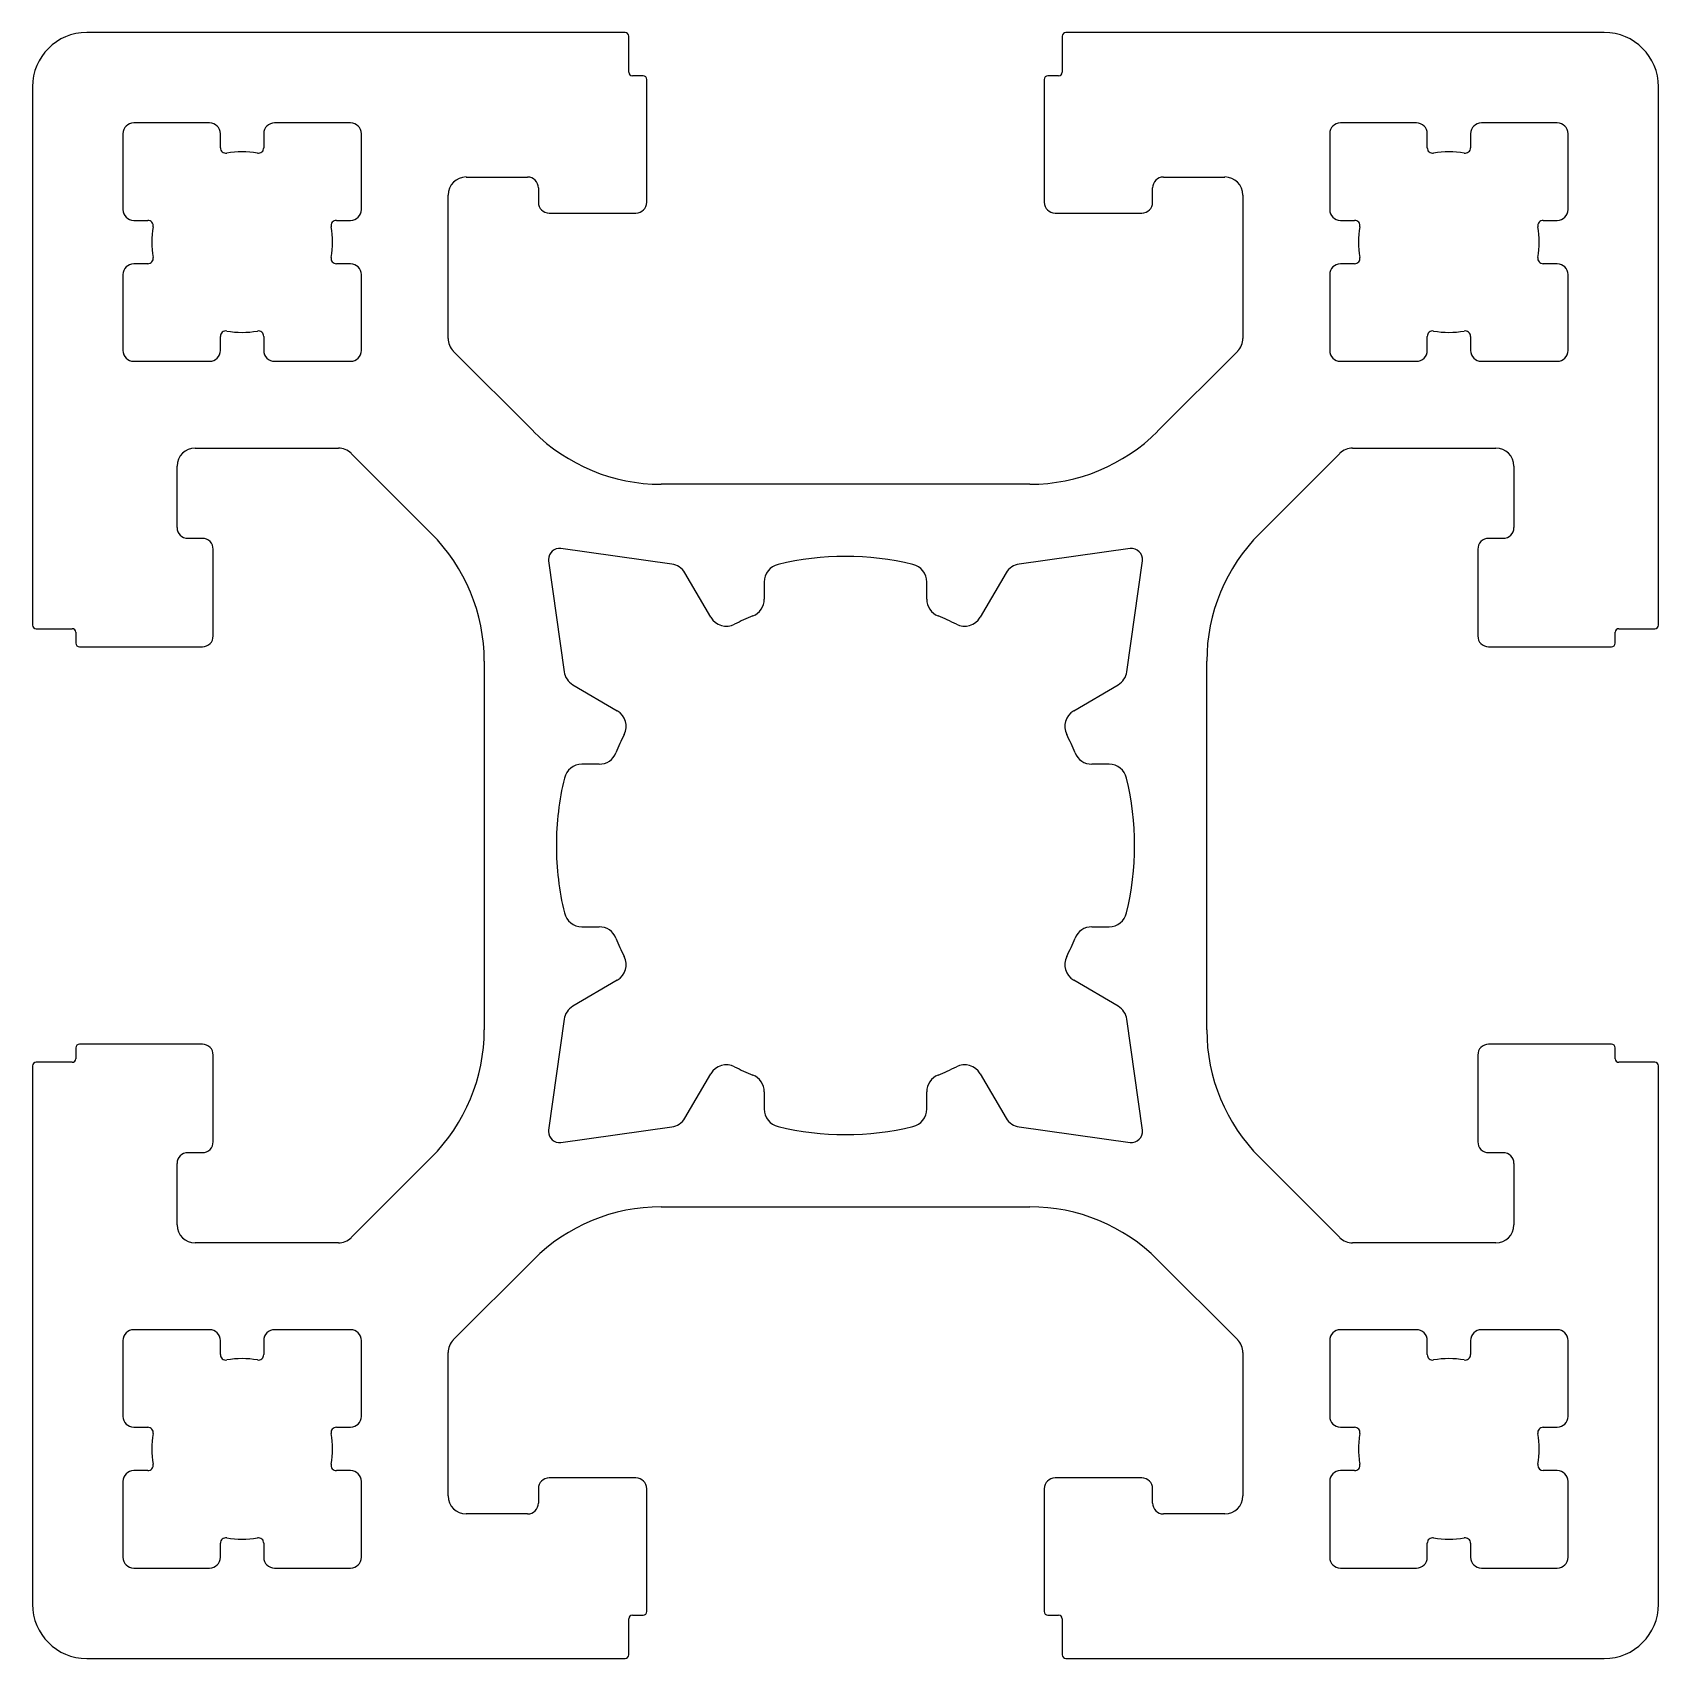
# Model space of a CAD drawing. Header units: inches. Extents: x 53343 to 55114, y 19960 to 21731.
import ezdxf

# ---------------------------------------------------------------- set-up
doc = ezdxf.new("R2010")
doc.units = ezdxf.units.IN
doc.header["$MEASUREMENT"] = 0

msp = doc.modelspace()

# ---------------------------------------------------------------- linework, layer by layer
at = {"color": 7, "linetype": 'Continuous', "lineweight": 25}
for p, q in [((53988.4, 21731.4), (53401.8, 21731.4)), ((53992.3, 21688.1), (53992.3, 21727.5)), ((54464.8, 21727.5), (54464.8, 21688.1)), ((55055.3, 21731.4), (54468.7, 21731.4)), ((53342.7, 21672.4), (53342.7, 21085.8)), ((54008.1, 21684.2), (53996.3, 21684.2)), ((54012, 21546.4), (54012, 21680.2)), ((54445.1, 21680.2), (54445.1, 21546.4)), ((54460.8, 21684.2), (54449, 21684.2)), ((55114.4, 21085.8), (55114.4, 21672.4)), ((53535.6, 21633), (53453, 21633)), ((53689.2, 21633), (53606.5, 21633)), ((54850.6, 21633), (54767.9, 21633)), ((55004.1, 21633), (54921.5, 21633)), ((53441.1, 21621.2), (53441.1, 21538.5)), ((53547.4, 21605.9), (53547.4, 21621.2)), ((53594.7, 21621.2), (53594.7, 21605.9)), ((53701, 21538.5), (53701, 21621.2)), ((54756.1, 21621.2), (54756.1, 21538.5)), ((54862.4, 21605.9), (54862.4, 21621.2)), ((54909.6, 21621.2), (54909.6, 21605.9)), ((55015.9, 21538.5), (55015.9, 21621.2)), ((53815.2, 21573.9), (53882.1, 21573.9)), ((53893.9, 21562.1), (53893.9, 21546.4)), ((54563.2, 21546.4), (54563.2, 21562.1)), ((54575, 21573.9), (54641.9, 21573.9)), ((53795.5, 21398.2), (53795.5, 21554.3)), ((54661.6, 21554.3), (54661.6, 21398.2)), ((53453, 21526.7), (53468.3, 21526.7)), ((53673.9, 21526.7), (53689.2, 21526.7)), ((53905.7, 21534.6), (54000.2, 21534.6)), ((54456.9, 21534.6), (54551.4, 21534.6)), ((54767.9, 21526.7), (54783.2, 21526.7)), ((54988.8, 21526.7), (55004.1, 21526.7)), ((53468.3, 21479.5), (53453, 21479.5)), ((53689.2, 21479.5), (53673.9, 21479.5)), ((54783.2, 21479.5), (54767.9, 21479.5)), ((55004.1, 21479.5), (54988.8, 21479.5)), ((53441.1, 21467.6), (53441.1, 21385)), ((53701, 21385), (53701, 21467.6)), ((54756.1, 21467.6), (54756.1, 21385)), ((55015.9, 21385), (55015.9, 21467.6)), ((53547.4, 21385), (53547.4, 21400.3)), ((53594.7, 21400.3), (53594.7, 21385)), ((53888.5, 21297), (53801.2, 21384.3)), ((54655.9, 21384.3), (54568.5, 21297)), ((54862.4, 21385), (54862.4, 21400.3)), ((54909.6, 21400.3), (54909.6, 21385)), ((53453, 21373.2), (53535.6, 21373.2)), ((53606.5, 21373.2), (53689.2, 21373.2)), ((54767.9, 21373.2), (54850.6, 21373.2)), ((54921.5, 21373.2), (55004.1, 21373.2)), ((53519.9, 21278.7), (53676, 21278.7)), ((54781.1, 21278.7), (54937.2, 21278.7)), ((53689.9, 21272.9), (53777.2, 21185.6)), ((54679.9, 21185.6), (54767.2, 21272.9)), ((53500.2, 21192.1), (53500.2, 21259)), ((54956.9, 21259), (54956.9, 21192.1)), ((54429.4, 21239.3), (54027.7, 21239.3)), ((53527.8, 21180.2), (53512, 21180.2)), ((54945.1, 21180.2), (54929.3, 21180.2)), ((53539.6, 21073.9), (53539.6, 21168.4)), ((53905.1, 21155.8), (53922, 21035)), ((54039.2, 21152.1), (53918.4, 21169.1)), ((54538.7, 21169.1), (54417.9, 21152.1)), ((54535.1, 21035), (54552, 21155.8)), ((54917.5, 21168.4), (54917.5, 21073.9)), ((54081.9, 21094.3), (54053.4, 21142.7)), ((54403.7, 21142.7), (54375.2, 21094.3)), ((54140, 21132.7), (54140, 21114)), ((54317.1, 21114), (54317.1, 21132.7)), ((53346.7, 21081.8), (53386, 21081.8)), ((53390, 21077.9), (53390, 21066.1)), ((55067.1, 21066.1), (55067.1, 21077.9)), ((55071.1, 21081.8), (55110.4, 21081.8)), ((53393.9, 21062.1), (53527.8, 21062.1)), ((54929.3, 21062.1), (55063.2, 21062.1)), ((53834.8, 21046.4), (53834.8, 20644.8)), ((54622.2, 20644.8), (54622.2, 21046.4)), ((53931.5, 21020.7), (53979.9, 20992.2)), ((54477.2, 20992.2), (54525.6, 21020.7)), ((53960.2, 20934.2), (53941.4, 20934.2)), ((54515.7, 20934.2), (54496.9, 20934.2)), ((53941.4, 20757), (53960.2, 20757)), ((54496.9, 20757), (54515.7, 20757)), ((53979.9, 20699), (53931.5, 20670.5)), ((54525.6, 20670.5), (54477.2, 20699)), ((53922, 20656.2), (53905.1, 20535.4)), ((54552, 20535.4), (54535.1, 20656.2)), ((53390, 20625.1), (53390, 20613.3)), ((53527.8, 20629.1), (53393.9, 20629.1)), ((55063.2, 20629.1), (54929.3, 20629.1)), ((55067.1, 20613.3), (55067.1, 20625.1)), ((53342.7, 20605.4), (53342.7, 20018.8)), ((53386, 20609.4), (53346.7, 20609.4)), ((53539.6, 20522.8), (53539.6, 20617.3)), ((54917.5, 20617.3), (54917.5, 20522.8)), ((55110.4, 20609.4), (55071.1, 20609.4)), ((55114.4, 20018.8), (55114.4, 20605.4)), ((54053.4, 20548.5), (54081.9, 20596.9)), ((54375.2, 20596.9), (54403.7, 20548.5)), ((54140, 20577.2), (54140, 20558.5)), ((54317.1, 20558.5), (54317.1, 20577.2)), ((53918.4, 20522.1), (54039.2, 20539)), ((54417.9, 20539), (54538.7, 20522.1)), ((53500.2, 20432.2), (53500.2, 20499.1)), ((53512, 20511), (53527.8, 20511)), ((53777.2, 20505.6), (53689.9, 20418.3)), ((54767.2, 20418.3), (54679.9, 20505.6)), ((54929.3, 20511), (54945.1, 20511)), ((54956.9, 20499.1), (54956.9, 20432.2)), ((54027.7, 20451.9), (54429.4, 20451.9)), ((53676, 20412.5), (53519.9, 20412.5)), ((54937.2, 20412.5), (54781.1, 20412.5)), ((53801.2, 20306.9), (53888.5, 20394.2)), ((54568.5, 20394.2), (54655.9, 20306.9)), ((53441.1, 20306.2), (53441.1, 20223.6)), ((53535.6, 20318), (53453, 20318)), ((53547.4, 20290.9), (53547.4, 20306.2)), ((53594.7, 20306.2), (53594.7, 20290.9)), ((53689.2, 20318), (53606.5, 20318)), ((53701, 20223.6), (53701, 20306.2)), ((54756.1, 20306.2), (54756.1, 20223.6)), ((54850.6, 20318), (54767.9, 20318)), ((54862.4, 20290.9), (54862.4, 20306.2)), ((54909.6, 20306.2), (54909.6, 20290.9)), ((55004.1, 20318), (54921.5, 20318)), ((55015.9, 20223.6), (55015.9, 20306.2)), ((53795.5, 20136.9), (53795.5, 20293)), ((54661.6, 20293), (54661.6, 20136.9)), ((53453, 20211.7), (53468.3, 20211.7)), ((53673.9, 20211.7), (53689.2, 20211.7)), ((54767.9, 20211.7), (54783.2, 20211.7)), ((54988.8, 20211.7), (55004.1, 20211.7)), ((53468.3, 20164.5), (53453, 20164.5)), ((53689.2, 20164.5), (53673.9, 20164.5)), ((54783.2, 20164.5), (54767.9, 20164.5)), ((55004.1, 20164.5), (54988.8, 20164.5)), ((53441.1, 20152.7), (53441.1, 20070)), ((53701, 20070), (53701, 20152.7)), ((53893.9, 20144.8), (53893.9, 20129.1)), ((54000.2, 20156.6), (53905.7, 20156.6)), ((54012, 20011), (54012, 20144.8)), ((54445.1, 20144.8), (54445.1, 20011)), ((54551.4, 20156.6), (54456.9, 20156.6)), ((54563.2, 20129.1), (54563.2, 20144.8)), ((54756.1, 20152.7), (54756.1, 20070)), ((55015.9, 20070), (55015.9, 20152.7)), ((53882.1, 20117.3), (53815.2, 20117.3)), ((54641.9, 20117.3), (54575, 20117.3)), ((53547.4, 20070), (53547.4, 20085.3)), ((53594.7, 20085.3), (53594.7, 20070)), ((54862.4, 20070), (54862.4, 20085.3)), ((54909.6, 20085.3), (54909.6, 20070)), ((53453, 20058.2), (53535.6, 20058.2)), ((53606.5, 20058.2), (53689.2, 20058.2)), ((54767.9, 20058.2), (54850.6, 20058.2)), ((54921.5, 20058.2), (55004.1, 20058.2)), ((53992.3, 19963.7), (53992.3, 20003.1)), ((53996.3, 20007), (54008.1, 20007)), ((54449, 20007), (54460.8, 20007)), ((54464.8, 20003.1), (54464.8, 19963.7)), ((53401.8, 19959.8), (53988.4, 19959.8)), ((54468.7, 19959.8), (55055.3, 19959.8))]:
    msp.add_line(p, q, dxfattribs=at)
for centre, radius, start, end in [((53401.8, 21672.4), 59.1, 90, 180), ((53988.4, 21727.5), 3.94, 0, 90), ((54468.7, 21727.5), 3.94, 90, 180), ((55055.3, 21672.4), 59.1, 0, 90), ((53996.3, 21688.1), 3.94, 180, 270), ((54460.8, 21688.1), 3.94, 270, 360), ((54008.1, 21680.2), 3.94, 0, 90), ((54449, 21680.2), 3.94, 90, 180), ((53453, 21621.2), 11.8, 90, 180), ((53535.6, 21621.2), 11.8, 360, 90), ((53606.5, 21621.2), 11.8, 90, 180), ((53689.2, 21621.2), 11.8, 0, 90), ((54767.9, 21621.2), 11.8, 90, 180), ((54850.6, 21621.2), 11.8, 360, 90), ((54921.5, 21621.2), 11.8, 90, 180), ((55004.1, 21621.2), 11.8, 0, 90), ((53553.3, 21605.9), 5.91, 180, 279.7768), ((53571.1, 21503.1), 98.4, 80.2232, 99.7768), ((53588.8, 21605.9), 5.91, 260.2232, 360), ((54868.3, 21605.9), 5.91, 180, 279.7768), ((54886, 21503.1), 98.4, 80.2232, 99.7768), ((54903.7, 21605.9), 5.91, 260.2232, 0), ((53815.2, 21554.3), 19.7, 90, 180), ((53882.1, 21562.1), 11.8, 0, 90), ((54575, 21562.1), 11.8, 90, 180), ((54641.9, 21554.3), 19.7, 360, 90), ((53905.7, 21546.4), 11.8, 180, 270), ((54000.2, 21546.4), 11.8, 270, 360), ((54456.9, 21546.4), 11.8, 180, 270), ((54551.4, 21546.4), 11.8, 270, 360), ((53453, 21538.5), 11.8, 180, 270), ((53468.3, 21520.8), 5.91, 350.2232, 90), ((53673.9, 21520.8), 5.91, 90, 189.7768), ((53689.2, 21538.5), 11.8, 270, 0), ((54767.9, 21538.5), 11.8, 180, 270), ((54783.2, 21520.8), 5.91, 350.2232, 90), ((54988.8, 21520.8), 5.91, 90, 189.7768), ((55004.1, 21538.5), 11.8, 270, 0), ((53571.1, 21503.1), 98.4, 170.2232, 189.7768), ((53571.1, 21503.1), 98.4, 350.2232, 9.7768), ((54886, 21503.1), 98.4, 170.2232, 189.7768), ((54886, 21503.1), 98.4, 350.2232, 9.7768), ((53453, 21467.6), 11.8, 90, 180), ((53468.3, 21485.4), 5.91, 270, 9.7768), ((53673.9, 21485.4), 5.91, 170.2232, 270), ((53689.2, 21467.6), 11.8, 0, 90), ((54767.9, 21467.6), 11.8, 90, 180), ((54783.2, 21485.4), 5.91, 270, 9.7768), ((54988.8, 21485.4), 5.91, 170.2232, 270), ((55004.1, 21467.6), 11.8, 0, 90), ((53553.3, 21400.3), 5.91, 80.2232, 180), ((53571.1, 21503.1), 98.4, 260.2232, 279.7768), ((53588.8, 21400.3), 5.91, 0, 99.7768), ((54868.3, 21400.3), 5.91, 80.2232, 180), ((54886, 21503.1), 98.4, 260.2232, 279.7768), ((54903.7, 21400.3), 5.91, 0, 99.7768), ((53453, 21385), 11.8, 180, 270), ((53535.6, 21385), 11.8, 270, 0), ((53606.5, 21385), 11.8, 180, 270), ((53689.2, 21385), 11.8, 270, 0), ((53815.2, 21398.2), 19.7, 180, 225), ((54641.9, 21398.2), 19.7, 315, 0), ((54767.9, 21385), 11.8, 180, 270), ((54850.6, 21385), 11.8, 270, 0), ((54921.5, 21385), 11.8, 180, 270), ((55004.1, 21385), 11.8, 270, 360), ((54027.7, 21436.1), 196.9, 225, 270), ((54429.4, 21436.1), 196.9, 270, 315), ((53519.9, 21259), 19.7, 90, 180), ((53676, 21259), 19.7, 45, 90), ((54781.1, 21259), 19.7, 90, 135), ((54937.2, 21259), 19.7, 0, 90), ((53512, 21192.1), 11.8, 180, 270), ((54945.1, 21192.1), 11.8, 270, 0), ((53527.8, 21168.4), 11.8, 0, 90), ((53638, 21046.4), 196.9, 360, 45), ((54819.1, 21046.4), 196.9, 135, 180), ((54929.3, 21168.4), 11.8, 90, 180), ((53916.8, 21157.4), 11.8, 82.0162, 180), ((53916.8, 21157.4), 11.8, 180, 187.9838), ((54228.5, 20845.6), 315, 76.5066, 103.4934), ((54540.3, 21157.4), 11.8, 352.0162, 97.9838), ((54036.5, 21132.7), 19.7, 30.5225, 82.0162), ((54159.6, 21132.7), 19.7, 103.4934, 180), ((54297.4, 21132.7), 19.7, 360, 76.5066), ((54420.6, 21132.7), 19.7, 97.9838, 149.4775), ((54120.3, 21114), 19.7, 291.9718, 360), ((54336.8, 21114), 19.7, 180, 248.0282), ((53346.7, 21085.8), 3.94, 180, 270), ((54098.9, 21104.3), 19.7, 210.5225, 296.6218), ((54228.5, 20845.6), 269.7, 111.9718, 116.6218), ((54228.5, 20845.6), 269.7, 63.3782, 68.0282), ((54358.2, 21104.3), 19.7, 243.3782, 329.4775), ((55110.4, 21085.8), 3.94, 270, 360), ((53386, 21077.9), 3.94, 360, 90), ((53393.9, 21066.1), 3.94, 180, 270), ((53527.8, 21073.9), 11.8, 270, 0), ((54929.3, 21073.9), 11.8, 180, 270), ((55063.2, 21066.1), 3.94, 270, 0), ((55071.1, 21077.9), 3.94, 90, 180), ((53941.5, 21037.7), 19.7, 187.9838, 239.4775), ((54515.6, 21037.7), 19.7, 300.5225, 352.0162), ((53969.9, 20975.3), 19.7, 333.3782, 59.4775), ((54487.2, 20975.3), 19.7, 120.5225, 206.6218), ((54228.5, 20845.6), 269.7, 153.3782, 158.0282), ((54228.5, 20845.6), 269.7, 21.9718, 26.6218), ((53960.2, 20953.9), 19.7, 270, 338.0282), ((54496.9, 20953.9), 19.7, 201.9718, 270), ((53941.4, 20914.5), 19.7, 90, 166.5066), ((54515.7, 20914.5), 19.7, 13.4934, 90), ((54228.5, 20845.6), 315, 166.5066, 180), ((54228.5, 20845.6), 315, 346.5066, 13.4934), ((54228.5, 20845.6), 315, 180, 193.4934), ((53941.4, 20776.7), 19.7, 193.4934, 270), ((54515.7, 20776.7), 19.7, 270, 346.5066), ((53960.2, 20737.3), 19.7, 21.9718, 90), ((54496.9, 20737.3), 19.7, 90, 158.0282), ((54228.5, 20845.6), 269.7, 201.9718, 206.6218), ((54228.5, 20845.6), 269.7, 333.3782, 338.0282), ((53969.9, 20715.9), 19.7, 300.5225, 26.6218), ((54487.2, 20715.9), 19.7, 153.3782, 239.4775), ((53941.5, 20653.5), 19.7, 120.5225, 172.0162), ((54515.6, 20653.5), 19.7, 7.9838, 59.4775), ((53638, 20644.8), 196.9, 315, 360), ((54819.1, 20644.8), 196.9, 180, 225), ((53393.9, 20625.1), 3.94, 90, 180), ((53527.8, 20617.3), 11.8, 0, 90), ((54929.3, 20617.3), 11.8, 90, 180), ((55063.2, 20625.1), 3.94, 0, 90), ((53346.7, 20605.4), 3.94, 90, 180), ((53386, 20613.3), 3.94, 270, 0), ((54098.9, 20586.9), 19.7, 63.3782, 149.4775), ((54228.5, 20845.6), 269.7, 243.3782, 248.0282), ((54228.5, 20845.6), 269.7, 291.9718, 296.6218), ((54358.2, 20586.9), 19.7, 30.5225, 116.6218), ((55071.1, 20613.3), 3.94, 180, 270), ((55110.4, 20605.4), 3.94, 360, 90), ((54120.3, 20577.2), 19.7, 360, 68.0282), ((54336.8, 20577.2), 19.7, 111.9718, 180), ((54159.6, 20558.5), 19.7, 180, 256.5066), ((54297.4, 20558.5), 19.7, 283.4934, 360), ((53916.8, 20533.8), 11.8, 172.0162, 180), ((53916.8, 20533.8), 11.8, 180, 277.9838), ((54036.5, 20558.5), 19.7, 277.9838, 329.4775), ((54228.5, 20845.6), 315, 256.5066, 283.4934), ((54420.6, 20558.5), 19.7, 210.5225, 262.0162), ((54540.3, 20533.8), 11.8, 262.0162, 7.9838), ((53527.8, 20522.8), 11.8, 270, 0), ((54929.3, 20522.8), 11.8, 180, 270), ((53512, 20499.1), 11.8, 90, 180), ((54945.1, 20499.1), 11.8, 0, 90), ((54027.7, 20255), 196.9, 90, 135), ((54429.4, 20255), 196.9, 45, 90), ((53519.9, 20432.2), 19.7, 180, 270), ((54937.2, 20432.2), 19.7, 270, 0), ((53676, 20432.2), 19.7, 270, 315), ((54781.1, 20432.2), 19.7, 225, 270), ((53453, 20306.2), 11.8, 90, 180), ((53535.6, 20306.2), 11.8, 360, 90), ((53606.5, 20306.2), 11.8, 90, 180), ((53689.2, 20306.2), 11.8, 0, 90), ((53815.2, 20293), 19.7, 135, 180), ((54641.9, 20293), 19.7, 360, 45), ((54767.9, 20306.2), 11.8, 90, 180), ((54850.6, 20306.2), 11.8, 360, 90), ((54921.5, 20306.2), 11.8, 90, 180), ((55004.1, 20306.2), 11.8, 0, 90), ((53553.3, 20290.9), 5.91, 180, 279.7768), ((53571.1, 20188.1), 98.4, 80.2232, 99.7768), ((53588.8, 20290.9), 5.91, 260.2232, 360), ((54868.3, 20290.9), 5.91, 180, 279.7768), ((54886, 20188.1), 98.4, 80.2232, 99.7768), ((54903.7, 20290.9), 5.91, 260.2232, 0), ((53453, 20223.6), 11.8, 180, 270), ((53689.2, 20223.6), 11.8, 270, 0), ((54767.9, 20223.6), 11.8, 180, 270), ((55004.1, 20223.6), 11.8, 270, 360), ((53468.3, 20205.8), 5.91, 350.2232, 90), ((53571.1, 20188.1), 98.4, 170.2232, 189.7768), ((53673.9, 20205.8), 5.91, 90, 189.7768), ((53571.1, 20188.1), 98.4, 350.2232, 9.7768), ((54783.2, 20205.8), 5.91, 350.2232, 90), ((54886, 20188.1), 98.4, 170.2232, 180), ((54988.8, 20205.8), 5.91, 90, 189.7768), ((54886, 20188.1), 98.4, 350.2232, 9.7768), ((54886, 20188.1), 98.4, 180, 189.7768), ((53453, 20152.7), 11.8, 90, 180), ((53468.3, 20170.4), 5.91, 270, 9.7768), ((53673.9, 20170.4), 5.91, 170.2232, 270), ((53689.2, 20152.7), 11.8, 0, 90), ((54767.9, 20152.7), 11.8, 90, 180), ((54783.2, 20170.4), 5.91, 270, 9.7768), ((54988.8, 20170.4), 5.91, 170.2232, 180), ((54988.8, 20170.4), 5.91, 180, 270), ((55004.1, 20152.7), 11.8, 360, 90), ((53905.7, 20144.8), 11.8, 90, 180), ((54000.2, 20144.8), 11.8, 360, 90), ((54456.9, 20144.8), 11.8, 90, 180), ((54551.4, 20144.8), 11.8, 360, 90), ((53815.2, 20136.9), 19.7, 180, 270), ((53882.1, 20129.1), 11.8, 270, 0), ((54575, 20129.1), 11.8, 180, 270), ((54641.9, 20136.9), 19.7, 270, 360), ((53553.3, 20085.3), 5.91, 80.2232, 180), ((53571.1, 20188.1), 98.4, 260.2232, 279.7768), ((53588.8, 20085.3), 5.91, 360, 99.7768), ((54868.3, 20085.3), 5.91, 80.2232, 180), ((54886, 20188.1), 98.4, 260.2232, 279.7768), ((54903.7, 20085.3), 5.91, 0, 99.7768), ((53453, 20070), 11.8, 180, 270), ((53535.6, 20070), 11.8, 270, 360), ((53606.5, 20070), 11.8, 180, 270), ((53689.2, 20070), 11.8, 270, 0), ((54767.9, 20070), 11.8, 180, 270), ((54850.6, 20070), 11.8, 270, 0), ((54921.5, 20070), 11.8, 180, 270), ((55004.1, 20070), 11.8, 270, 0), ((53401.8, 20018.8), 59.1, 180, 270), ((53996.3, 20003.1), 3.94, 90, 180), ((54008.1, 20011), 3.94, 270, 0), ((54449, 20011), 3.94, 180, 270), ((54460.8, 20003.1), 3.94, 0, 90), ((55055.3, 20018.8), 59.1, 270, 360), ((53988.4, 19963.7), 3.94, 270, 0), ((54468.7, 19963.7), 3.94, 180, 270)]:
    msp.add_arc(centre, radius, start, end, dxfattribs=at)

doc.saveas('drawing.dxf')
